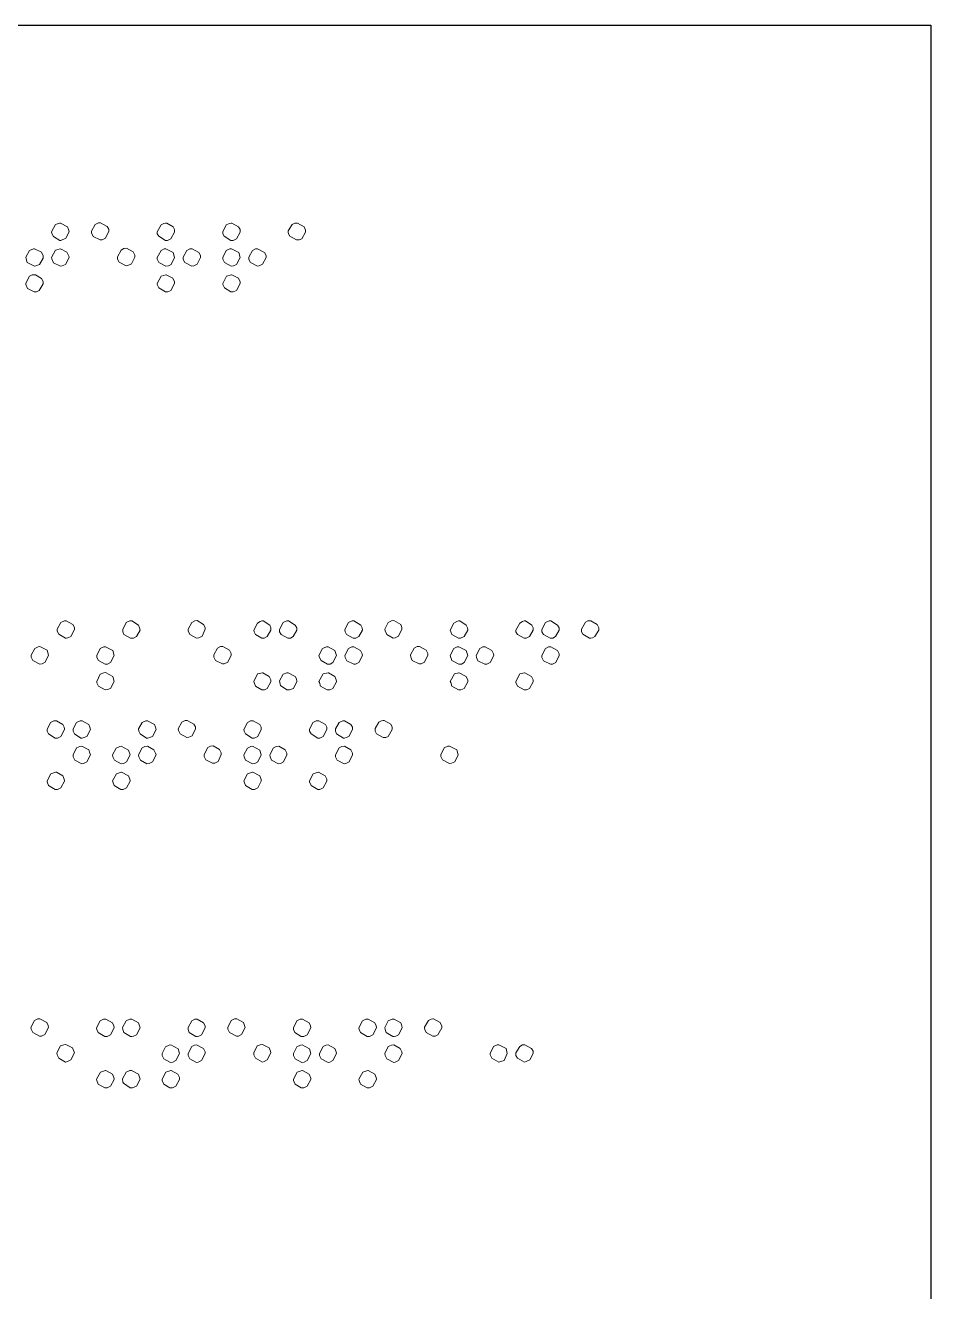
# Model space of a CAD drawing. Header units: millimetres. Extents: x 1761 to 2189, y 1391 to 2004.
# Drawn here: x 2084.4 to 2189.1, y 1541.5 to 1687.8 of the extents above; entities that cross this region are included whole.
import ezdxf

# ---------------------------------------------------------------- set-up
doc = ezdxf.new("R2010")
doc.units = ezdxf.units.MM

msp = doc.modelspace()

# ---------------------------------------------------------------- linework, layer by layer
msp.add_lwpolyline([(1979.1, 1687.81), (2189.1, 1687.81), (2189.1, 1390.81), (1979.1, 1390.81)], close=True)
at = {"color": 139, "lineweight": 0}
for points in [[(2088.48, 1664.96), (2088.38, 1664.96), (2087.91, 1664.81), (2087.44, 1663.96), (2087.48, 1663.77), (2087.67, 1663.39), (2088.43, 1662.96), (2088.53, 1662.96), (2089.1, 1663.2), (2089.48, 1663.96), (2089.43, 1664.2), (2089.29, 1664.53)], [(2093.13, 1665), (2092.89, 1665), (2092.51, 1664.81), (2092.09, 1664.01), (2092.09, 1663.82), (2092.28, 1663.39), (2093.08, 1663.01), (2093.32, 1663.01), (2093.7, 1663.2), (2094.08, 1664.01), (2094.08, 1664.24), (2093.89, 1664.58)], [(2100.77, 1664.96), (2100.63, 1664.96), (2100.44, 1664.91), (2100.11, 1664.77), (2099.68, 1663.96), (2099.68, 1663.72), (2099.87, 1663.44), (2100.63, 1662.96), (2100.86, 1662.96), (2101.24, 1663.15), (2101.67, 1663.91), (2101.67, 1664.01), (2101.67, 1664.2), (2101.53, 1664.53)], [(2108.31, 1664.96), (2108.22, 1664.96), (2108.03, 1664.91), (2107.65, 1664.77), (2107.27, 1663.96), (2107.27, 1663.72), (2107.41, 1663.44), (2108.17, 1662.96), (2108.46, 1662.96), (2108.84, 1663.15), (2109.26, 1663.91), (2109.26, 1664.01), (2109.26, 1664.2), (2109.07, 1664.53)], [(2115.76, 1664.96), (2115.91, 1664.96), (2116.67, 1664.53), (2116.81, 1664.15), (2116.81, 1663.91), (2116.38, 1663.15), (2116.1, 1663.01), (2115.91, 1663.01), (2115.91, 1663.01), (2115.76, 1663.01), (2115, 1663.44), (2114.86, 1663.72), (2114.81, 1663.91), (2114.81, 1663.91), (2114.81, 1664.05), (2115.29, 1664.81), (2115.57, 1664.96), (2115.76, 1664.96), (2115.76, 1664.96), (2115.76, 1664.96)], [(2085.49, 1661.97), (2085.35, 1661.97), (2084.92, 1661.78), (2084.49, 1661.02), (2084.49, 1660.97), (2084.64, 1660.4), (2085.49, 1659.97), (2085.63, 1660.02), (2086.06, 1660.16), (2086.49, 1660.92), (2086.49, 1661.16), (2086.3, 1661.59)], [(2088.48, 1661.97), (2087.91, 1661.82), (2087.44, 1660.97), (2087.48, 1660.83), (2087.67, 1660.35), (2088.48, 1659.97), (2088.67, 1660.02), (2089.05, 1660.16), (2089.48, 1660.97), (2089.48, 1661.06), (2089.24, 1661.59)], [(2096.12, 1662.06), (2095.83, 1662.01), (2095.5, 1661.82), (2095.08, 1661.06), (2095.08, 1661.02), (2095.08, 1660.78), (2095.27, 1660.45), (2096.07, 1660.02), (2096.26, 1660.07), (2096.69, 1660.26), (2097.07, 1661.02), (2097.07, 1661.25), (2096.88, 1661.63)], [(2100.67, 1661.97), (2100.48, 1661.97), (2100.11, 1661.78), (2099.68, 1660.97), (2099.68, 1660.78), (2099.87, 1660.4), (2100.67, 1659.97), (2100.96, 1660.02), (2101.29, 1660.16), (2101.67, 1660.97), (2101.53, 1661.54)], [(2103.71, 1661.97), (2103.43, 1661.97), (2103.09, 1661.78), (2102.67, 1661.02), (2102.67, 1660.97), (2102.67, 1660.73), (2102.86, 1660.4), (2103.66, 1659.97), (2103.9, 1660.02), (2104.28, 1660.21), (2104.66, 1660.97), (2104.66, 1661.21), (2104.47, 1661.54)], [(2108.27, 1661.97), (2108.08, 1661.97), (2107.65, 1661.78), (2107.27, 1660.97), (2107.27, 1660.78), (2107.46, 1660.4), (2108.22, 1659.97), (2108.5, 1660.02), (2108.84, 1660.16), (2109.26, 1660.97), (2109.12, 1661.54)], [(2111.26, 1661.97), (2111.02, 1661.97), (2110.69, 1661.78), (2110.26, 1661.02), (2110.26, 1660.97), (2110.26, 1660.73), (2110.45, 1660.4), (2111.26, 1659.97), (2111.45, 1660.02), (2111.83, 1660.21), (2112.25, 1660.97), (2112.25, 1661.21), (2112.06, 1661.54)], [(2085.59, 1658.98), (2085.4, 1658.98), (2085.21, 1658.98), (2084.92, 1658.83), (2084.49, 1658.03), (2084.49, 1657.84), (2084.68, 1657.41), (2085.44, 1657.03), (2085.49, 1657.03), (2085.73, 1657.03), (2086.01, 1657.17), (2086.49, 1657.93), (2086.49, 1658.22), (2086.3, 1658.55)], [(2100.72, 1658.98), (2100.67, 1658.98), (2100.11, 1658.83), (2099.68, 1657.98), (2099.68, 1657.84), (2099.87, 1657.46), (2100.63, 1657.03), (2100.91, 1657.03), (2101.24, 1657.17), (2101.67, 1657.98), (2101.67, 1658.17), (2101.48, 1658.6)], [(2108.31, 1658.98), (2108.27, 1658.98), (2107.7, 1658.83), (2107.27, 1657.98), (2107.27, 1657.84), (2107.46, 1657.46), (2108.17, 1657.03), (2108.46, 1657.03), (2108.84, 1657.17), (2109.26, 1657.98), (2109.26, 1658.17), (2109.07, 1658.6)], [(2089.14, 1618.98), (2088.95, 1618.98), (2088.53, 1618.79), (2088.1, 1618.03), (2088.1, 1617.79), (2088.29, 1617.46), (2089.05, 1616.98), (2089.19, 1616.98), (2089.33, 1617.03), (2089.67, 1617.17), (2090.09, 1617.98), (2090.09, 1618.22), (2089.9, 1618.55)], [(2096.74, 1618.98), (2096.5, 1618.98), (2096.07, 1618.79), (2095.69, 1617.98), (2095.69, 1617.74), (2095.83, 1617.41), (2096.59, 1616.98), (2096.74, 1616.98), (2096.93, 1616.98), (2097.26, 1617.17), (2097.69, 1617.93), (2097.64, 1618.17), (2097.5, 1618.5)], [(2104.28, 1619.02), (2104.04, 1618.98), (2103.66, 1618.79), (2103.24, 1618.03), (2103.24, 1617.84), (2103.43, 1617.41), (2104.23, 1616.98), (2104.47, 1617.03), (2104.85, 1617.22), (2105.23, 1618.03), (2105.23, 1618.22), (2105.04, 1618.55)], [(2111.92, 1618.98), (2111.78, 1618.98), (2111.59, 1618.93), (2111.26, 1618.74), (2110.83, 1617.93), (2110.88, 1617.74), (2111.02, 1617.41), (2111.78, 1616.98), (2112.02, 1616.98), (2112.39, 1617.17), (2112.82, 1617.93), (2112.82, 1617.98), (2112.82, 1618.17), (2112.68, 1618.5)], [(2114.86, 1618.98), (2114.67, 1618.98), (2114.25, 1618.79), (2113.82, 1617.98), (2113.82, 1617.74), (2114.01, 1617.41), (2114.77, 1616.98), (2114.91, 1616.98), (2115.1, 1616.98), (2115.38, 1617.17), (2115.81, 1617.93), (2115.81, 1618.17), (2115.62, 1618.5)], [(2122.41, 1618.98), (2122.22, 1618.98), (2121.79, 1618.79), (2121.36, 1617.98), (2121.41, 1617.74), (2121.55, 1617.41), (2122.31, 1616.98), (2122.45, 1616.98), (2122.64, 1616.98), (2122.98, 1617.17), (2123.4, 1617.93), (2123.36, 1618.17), (2123.21, 1618.5)], [(2127.01, 1619.02), (2126.77, 1618.98), (2126.39, 1618.79), (2125.97, 1618.03), (2126.01, 1617.84), (2126.2, 1617.41), (2126.96, 1616.98), (2127.2, 1617.03), (2127.58, 1617.22), (2127.96, 1618.03), (2127.96, 1618.22), (2127.82, 1618.55)], [(2134.65, 1618.98), (2134.51, 1618.98), (2134.32, 1618.93), (2133.98, 1618.74), (2133.56, 1617.93), (2133.61, 1617.74), (2133.75, 1617.41), (2134.51, 1616.98), (2134.74, 1616.98), (2135.17, 1617.17), (2135.6, 1617.93), (2135.6, 1617.98), (2135.55, 1618.17), (2135.41, 1618.5)], [(2142.24, 1618.98), (2142.1, 1618.98), (2141.91, 1618.93), (2141.58, 1618.74), (2141.15, 1617.93), (2141.15, 1617.74), (2141.34, 1617.41), (2142.1, 1616.98), (2142.34, 1616.98), (2142.72, 1617.17), (2143.14, 1617.93), (2143.14, 1617.98), (2143.14, 1618.17), (2143, 1618.5)], [(2145.18, 1618.98), (2144.99, 1618.98), (2144.57, 1618.79), (2144.14, 1617.98), (2144.14, 1617.74), (2144.33, 1617.41), (2145.09, 1616.98), (2145.23, 1616.98), (2145.42, 1616.98), (2145.71, 1617.17), (2146.13, 1617.93), (2146.13, 1618.17), (2145.94, 1618.5)], [(2149.64, 1618.98), (2149.79, 1618.98), (2150.55, 1618.55), (2150.73, 1618.17), (2150.73, 1617.93), (2150.26, 1617.17), (2149.98, 1617.03), (2149.79, 1616.98), (2149.79, 1616.98), (2149.64, 1616.98), (2148.88, 1617.46), (2148.74, 1617.74), (2148.74, 1617.93), (2148.74, 1617.93), (2148.74, 1618.03), (2149.17, 1618.83), (2149.45, 1618.98), (2149.64, 1618.98), (2149.64, 1618.98), (2149.64, 1618.98)], [(2086.11, 1616.03), (2085.92, 1615.99), (2085.54, 1615.8), (2085.11, 1615.04), (2085.11, 1614.8), (2085.3, 1614.42), (2086.11, 1613.99), (2086.39, 1614.04), (2086.72, 1614.23), (2087.1, 1615.04), (2086.96, 1615.61)], [(2093.7, 1615.99), (2093.51, 1615.99), (2093.08, 1615.8), (2092.7, 1614.99), (2092.7, 1614.75), (2092.89, 1614.42), (2093.65, 1613.99), (2093.94, 1613.99), (2094.27, 1614.18), (2094.7, 1614.99), (2094.55, 1615.56)], [(2107.27, 1616.03), (2106.99, 1616.03), (2106.65, 1615.84), (2106.23, 1615.08), (2106.23, 1615.04), (2106.23, 1614.8), (2106.42, 1614.42), (2107.22, 1614.04), (2107.41, 1614.04), (2107.84, 1614.23), (2108.22, 1615.04), (2108.22, 1615.23), (2108.03, 1615.61)], [(2119.42, 1615.99), (2119.23, 1615.99), (2118.8, 1615.8), (2118.37, 1614.99), (2118.42, 1614.75), (2118.61, 1614.42), (2119.37, 1613.99), (2119.65, 1613.99), (2119.99, 1614.18), (2120.41, 1614.99), (2120.22, 1615.56)], [(2122.41, 1615.99), (2122.17, 1615.99), (2121.79, 1615.8), (2121.36, 1614.99), (2121.36, 1614.99), (2121.41, 1614.75), (2121.6, 1614.37), (2122.41, 1613.99), (2122.6, 1613.99), (2122.98, 1614.18), (2123.4, 1614.99), (2123.36, 1615.18), (2123.17, 1615.56)], [(2130, 1616.03), (2129.71, 1616.03), (2129.38, 1615.84), (2128.96, 1615.08), (2128.96, 1615.04), (2129, 1614.8), (2129.14, 1614.42), (2129.95, 1614.04), (2130.19, 1614.04), (2130.57, 1614.23), (2130.95, 1615.04), (2130.95, 1615.23), (2130.76, 1615.61)], [(2134.55, 1615.99), (2134.36, 1615.99), (2133.98, 1615.8), (2133.56, 1614.99), (2133.61, 1614.75), (2133.75, 1614.42), (2134.55, 1613.99), (2134.84, 1613.99), (2135.17, 1614.18), (2135.6, 1614.99), (2135.41, 1615.56)], [(2137.59, 1615.99), (2137.31, 1615.99), (2136.97, 1615.8), (2136.55, 1614.99), (2136.55, 1614.99), (2136.59, 1614.75), (2136.74, 1614.37), (2137.54, 1613.99), (2137.78, 1613.99), (2138.16, 1614.18), (2138.59, 1614.99), (2138.54, 1615.18), (2138.35, 1615.56)], [(2145.18, 1615.99), (2144.9, 1615.99), (2144.57, 1615.8), (2144.14, 1614.99), (2144.14, 1614.99), (2144.14, 1614.75), (2144.33, 1614.37), (2145.14, 1613.99), (2145.37, 1613.99), (2145.75, 1614.18), (2146.13, 1614.99), (2146.13, 1615.18), (2145.94, 1615.56)], [(2093.7, 1613.04), (2093.51, 1613), (2093.08, 1612.81), (2092.7, 1612), (2092.7, 1611.81), (2092.89, 1611.43), (2093.65, 1611), (2093.94, 1611.05), (2094.27, 1611.19), (2094.7, 1612), (2094.55, 1612.57)], [(2111.87, 1613), (2111.83, 1613), (2111.26, 1612.85), (2110.83, 1612), (2110.88, 1611.86), (2111.02, 1611.43), (2111.78, 1611), (2112.06, 1611), (2112.39, 1611.19), (2112.82, 1611.95), (2112.82, 1612), (2112.82, 1612.19), (2112.63, 1612.57)], [(2114.81, 1613), (2114.67, 1613), (2114.25, 1612.81), (2113.82, 1612.05), (2113.87, 1611.67), (2113.91, 1611.53), (2114.67, 1611), (2114.96, 1611), (2115.43, 1611.19), (2115.81, 1612), (2115.76, 1612.29), (2115.62, 1612.57)], [(2119.46, 1613), (2119.42, 1613), (2118.85, 1612.85), (2118.37, 1612), (2118.42, 1611.86), (2118.56, 1611.43), (2119.32, 1611), (2119.61, 1611), (2119.99, 1611.19), (2120.41, 1611.95), (2120.41, 1612), (2120.37, 1612.19), (2120.22, 1612.57)], [(2134.6, 1613), (2134.55, 1613), (2134.03, 1612.85), (2133.56, 1612), (2133.61, 1611.86), (2133.75, 1611.43), (2134.51, 1611), (2134.79, 1611), (2135.17, 1611.19), (2135.6, 1611.95), (2135.6, 1612.14), (2135.41, 1612.57)], [(2142.19, 1613), (2142.15, 1613), (2141.58, 1612.85), (2141.15, 1612), (2141.15, 1611.86), (2141.34, 1611.43), (2142.1, 1611), (2142.38, 1611), (2142.72, 1611.19), (2143.14, 1611.95), (2143.14, 1612), (2143.14, 1612.19), (2142.95, 1612.57)], [(2088.01, 1607.45), (2087.91, 1607.45), (2087.72, 1607.45), (2087.34, 1607.26), (2086.96, 1606.45), (2086.96, 1606.26), (2087.1, 1605.93), (2087.86, 1605.45), (2088.15, 1605.45), (2088.53, 1605.64), (2088.95, 1606.45), (2088.95, 1606.5), (2088.91, 1606.69), (2088.76, 1607.02)], [(2090.99, 1607.45), (2090.76, 1607.45), (2090.33, 1607.26), (2089.95, 1606.5), (2089.95, 1606.26), (2090.09, 1605.93), (2090.85, 1605.45), (2090.99, 1605.45), (2091.18, 1605.5), (2091.52, 1605.64), (2091.94, 1606.45), (2091.9, 1606.69), (2091.75, 1607.02)], [(2098.54, 1607.45), (2098.35, 1607.45), (2097.92, 1607.26), (2097.5, 1606.5), (2097.54, 1606.26), (2097.69, 1605.93), (2098.44, 1605.45), (2098.59, 1605.45), (2098.78, 1605.5), (2099.11, 1605.64), (2099.54, 1606.45), (2099.49, 1606.69), (2099.35, 1607.02)], [(2103.14, 1607.49), (2102.9, 1607.49), (2102.53, 1607.3), (2102.1, 1606.5), (2102.15, 1606.31), (2102.34, 1605.93), (2103.09, 1605.5), (2103.33, 1605.55), (2103.71, 1605.69), (2104.09, 1606.5), (2104.09, 1606.73), (2103.9, 1607.07)], [(2110.78, 1607.45), (2110.64, 1607.45), (2110.45, 1607.45), (2110.12, 1607.26), (2109.69, 1606.45), (2109.74, 1606.26), (2109.88, 1605.93), (2110.64, 1605.45), (2110.88, 1605.45), (2111.3, 1605.64), (2111.68, 1606.45), (2111.68, 1606.5), (2111.68, 1606.69), (2111.54, 1607.02)], [(2118.37, 1607.45), (2118.23, 1607.45), (2118.04, 1607.45), (2117.66, 1607.26), (2117.28, 1606.45), (2117.28, 1606.26), (2117.47, 1605.93), (2118.23, 1605.45), (2118.47, 1605.45), (2118.85, 1605.64), (2119.28, 1606.45), (2119.28, 1606.5), (2119.28, 1606.69), (2119.13, 1607.02)], [(2121.32, 1607.45), (2121.13, 1607.45), (2120.7, 1607.26), (2120.27, 1606.5), (2120.27, 1606.26), (2120.41, 1605.93), (2121.22, 1605.45), (2121.32, 1605.45), (2121.51, 1605.5), (2121.84, 1605.64), (2122.26, 1606.45), (2122.26, 1606.69), (2122.07, 1607.02)], [(2125.78, 1607.49), (2125.92, 1607.49), (2126.68, 1607.07), (2126.82, 1606.69), (2126.82, 1606.45), (2126.39, 1605.64), (2126.11, 1605.5), (2125.92, 1605.5), (2125.92, 1605.5), (2125.78, 1605.5), (2125.02, 1605.93), (2124.87, 1606.26), (2124.87, 1606.45), (2124.87, 1606.45), (2124.87, 1606.54), (2125.3, 1607.3), (2125.59, 1607.45), (2125.78, 1607.49), (2125.78, 1607.49), (2125.78, 1607.49)], [(2090.95, 1604.5), (2090.71, 1604.46), (2090.33, 1604.31), (2089.95, 1603.51), (2089.95, 1603.51), (2089.95, 1603.27), (2090.14, 1602.89), (2090.95, 1602.46), (2091.14, 1602.51), (2091.52, 1602.7), (2091.94, 1603.51), (2091.9, 1603.7), (2091.75, 1604.08)], [(2095.5, 1604.5), (2095.36, 1604.46), (2094.93, 1604.27), (2094.51, 1603.51), (2094.55, 1603.27), (2094.74, 1602.89), (2095.5, 1602.46), (2095.79, 1602.51), (2096.12, 1602.7), (2096.55, 1603.51), (2096.36, 1604.03)], [(2098.54, 1604.5), (2098.25, 1604.46), (2097.92, 1604.31), (2097.5, 1603.51), (2097.5, 1603.51), (2097.54, 1603.27), (2097.73, 1602.89), (2098.49, 1602.46), (2098.73, 1602.51), (2099.11, 1602.7), (2099.54, 1603.51), (2099.49, 1603.7), (2099.3, 1604.08)], [(2106.13, 1604.55), (2105.85, 1604.5), (2105.51, 1604.36), (2105.09, 1603.55), (2105.09, 1603.55), (2105.09, 1603.32), (2105.28, 1602.94), (2106.08, 1602.56), (2106.32, 1602.56), (2106.7, 1602.75), (2107.08, 1603.55), (2107.08, 1603.74), (2106.89, 1604.12)], [(2110.69, 1604.5), (2110.5, 1604.46), (2110.12, 1604.27), (2109.69, 1603.51), (2109.74, 1603.27), (2109.88, 1602.89), (2110.69, 1602.46), (2110.97, 1602.51), (2111.3, 1602.7), (2111.68, 1603.51), (2111.54, 1604.03)], [(2113.72, 1604.5), (2113.44, 1604.46), (2113.11, 1604.31), (2112.68, 1603.51), (2112.68, 1603.51), (2112.73, 1603.27), (2112.87, 1602.89), (2113.68, 1602.46), (2113.91, 1602.51), (2114.29, 1602.7), (2114.67, 1603.51), (2114.67, 1603.7), (2114.48, 1604.08)], [(2121.32, 1604.5), (2121.03, 1604.46), (2120.7, 1604.31), (2120.27, 1603.51), (2120.27, 1603.51), (2120.27, 1603.27), (2120.46, 1602.89), (2121.27, 1602.46), (2121.46, 1602.51), (2121.88, 1602.7), (2122.26, 1603.51), (2122.26, 1603.7), (2122.07, 1604.08)], [(2133.46, 1604.5), (2134.32, 1604.08), (2134.46, 1603.51), (2134.08, 1602.7), (2133.7, 1602.56), (2133.46, 1602.51), (2133.46, 1602.51), (2132.66, 1602.94), (2132.47, 1603.32), (2132.47, 1603.51), (2132.47, 1603.51), (2132.85, 1604.31), (2133.27, 1604.5), (2133.46, 1604.5), (2133.46, 1604.5), (2133.46, 1604.5)], [(2088.01, 1601.51), (2087.96, 1601.51), (2087.39, 1601.32), (2086.96, 1600.52), (2086.96, 1600.38), (2087.1, 1599.95), (2087.86, 1599.52), (2088.15, 1599.52), (2088.53, 1599.71), (2088.95, 1600.47), (2088.95, 1600.52), (2088.91, 1600.71), (2088.76, 1601.09)], [(2095.55, 1601.51), (2095.5, 1601.51), (2094.98, 1601.32), (2094.51, 1600.52), (2094.55, 1600.38), (2094.7, 1599.95), (2095.45, 1599.52), (2095.74, 1599.52), (2096.12, 1599.71), (2096.55, 1600.47), (2096.55, 1600.52), (2096.5, 1600.71), (2096.36, 1601.09)], [(2110.73, 1601.51), (2110.69, 1601.51), (2110.12, 1601.32), (2109.69, 1600.52), (2109.74, 1600.38), (2109.88, 1599.95), (2110.64, 1599.52), (2110.92, 1599.52), (2111.3, 1599.71), (2111.68, 1600.47), (2111.68, 1600.66), (2111.54, 1601.09)], [(2118.33, 1601.51), (2118.28, 1601.51), (2117.71, 1601.32), (2117.28, 1600.52), (2117.28, 1600.38), (2117.47, 1599.95), (2118.23, 1599.52), (2118.47, 1599.52), (2118.85, 1599.71), (2119.28, 1600.47), (2119.28, 1600.52), (2119.28, 1600.71), (2119.09, 1601.09)], [(2086.11, 1573), (2085.87, 1573), (2085.49, 1572.81), (2085.06, 1572), (2085.11, 1571.81), (2085.3, 1571.43), (2086.06, 1571), (2086.3, 1571), (2086.68, 1571.19), (2087.1, 1572), (2087.06, 1572.24), (2086.91, 1572.57)], [(2093.75, 1572.95), (2093.65, 1572.95), (2093.46, 1572.95), (2093.08, 1572.76), (2092.66, 1571.95), (2092.7, 1571.76), (2092.85, 1571.43), (2093.6, 1570.96), (2093.89, 1570.96), (2094.27, 1571.15), (2094.7, 1571.95), (2094.7, 1572), (2094.65, 1572.19), (2094.51, 1572.52)], [(2096.74, 1572.95), (2096.5, 1572.95), (2096.07, 1572.76), (2095.64, 1572), (2095.69, 1571.76), (2095.83, 1571.43), (2096.59, 1570.96), (2096.74, 1570.96), (2096.93, 1571), (2097.26, 1571.15), (2097.69, 1571.95), (2097.64, 1572.19), (2097.5, 1572.52)], [(2104.28, 1572.95), (2104.04, 1572.95), (2103.66, 1572.76), (2103.24, 1572), (2103.24, 1571.76), (2103.38, 1571.43), (2104.14, 1570.96), (2104.28, 1570.96), (2104.47, 1571), (2104.8, 1571.15), (2105.23, 1571.95), (2105.23, 1572.19), (2105.04, 1572.52)], [(2108.88, 1573), (2108.6, 1573), (2108.22, 1572.81), (2107.84, 1572), (2107.84, 1571.81), (2108.03, 1571.43), (2108.84, 1571), (2109.07, 1571), (2109.41, 1571.19), (2109.83, 1572), (2109.78, 1572.24), (2109.64, 1572.57)], [(2116.48, 1572.95), (2116.38, 1572.95), (2116.19, 1572.95), (2115.81, 1572.76), (2115.43, 1571.95), (2115.43, 1571.76), (2115.57, 1571.43), (2116.33, 1570.96), (2116.62, 1570.96), (2117, 1571.15), (2117.42, 1571.95), (2117.42, 1572), (2117.38, 1572.19), (2117.23, 1572.52)], [(2124.07, 1572.95), (2123.97, 1572.95), (2123.78, 1572.95), (2123.4, 1572.76), (2122.98, 1571.95), (2123.02, 1571.76), (2123.17, 1571.43), (2123.93, 1570.96), (2124.21, 1570.96), (2124.59, 1571.15), (2125.02, 1571.95), (2125.02, 1572), (2124.97, 1572.19), (2124.83, 1572.52)], [(2127.06, 1572.95), (2126.82, 1572.95), (2126.39, 1572.76), (2125.97, 1572), (2126.01, 1571.76), (2126.16, 1571.43), (2126.91, 1570.96), (2127.06, 1570.96), (2127.25, 1571), (2127.58, 1571.15), (2128.01, 1571.95), (2127.96, 1572.19), (2127.82, 1572.52)], [(2131.52, 1573), (2131.61, 1573), (2132.37, 1572.57), (2132.56, 1572.14), (2132.56, 1571.95), (2132.13, 1571.15), (2131.8, 1571), (2131.61, 1571), (2131.61, 1571), (2131.52, 1571), (2130.76, 1571.43), (2130.62, 1571.76), (2130.57, 1571.95), (2130.57, 1571.95), (2130.57, 1572.05), (2131.04, 1572.81), (2131.33, 1572.95), (2131.52, 1573), (2131.52, 1573), (2131.52, 1573)], [(2089.1, 1570.05), (2088.86, 1570.01), (2088.48, 1569.86), (2088.05, 1569.06), (2088.05, 1569.06), (2088.1, 1568.82), (2088.29, 1568.44), (2089.05, 1568.01), (2089.29, 1568.06), (2089.67, 1568.25), (2090.09, 1569.06), (2090.05, 1569.25), (2089.86, 1569.63)], [(2101.24, 1570.01), (2101.05, 1569.96), (2100.63, 1569.77), (2100.25, 1569.01), (2100.25, 1568.77), (2100.44, 1568.39), (2101.2, 1567.97), (2101.48, 1568.01), (2101.81, 1568.2), (2102.24, 1569.01), (2102.1, 1569.53)], [(2104.23, 1570.01), (2104, 1569.96), (2103.66, 1569.82), (2103.24, 1569.01), (2103.24, 1569.01), (2103.24, 1568.77), (2103.43, 1568.39), (2104.23, 1567.97), (2104.42, 1568.01), (2104.8, 1568.2), (2105.23, 1569.01), (2105.23, 1569.2), (2105.04, 1569.58)], [(2111.83, 1570.05), (2111.59, 1570.01), (2111.21, 1569.86), (2110.83, 1569.06), (2110.83, 1569.06), (2110.83, 1568.82), (2111.02, 1568.44), (2111.83, 1568.01), (2112.02, 1568.06), (2112.39, 1568.25), (2112.82, 1569.06), (2112.77, 1569.25), (2112.63, 1569.63)], [(2116.43, 1570.01), (2116.24, 1569.96), (2115.81, 1569.77), (2115.43, 1569.01), (2115.43, 1568.77), (2115.62, 1568.39), (2116.38, 1567.97), (2116.67, 1568.01), (2117, 1568.2), (2117.42, 1569.01), (2117.28, 1569.53)], [(2119.42, 1570.01), (2119.18, 1569.96), (2118.85, 1569.82), (2118.42, 1569.01), (2118.42, 1569.01), (2118.42, 1568.77), (2118.61, 1568.39), (2119.42, 1567.97), (2119.61, 1568.01), (2119.99, 1568.2), (2120.41, 1569.01), (2120.37, 1569.2), (2120.22, 1569.58)], [(2127.01, 1570.01), (2126.77, 1569.96), (2126.39, 1569.82), (2125.97, 1569.01), (2125.97, 1569.01), (2126.01, 1568.77), (2126.2, 1568.39), (2127.01, 1567.97), (2127.2, 1568.01), (2127.58, 1568.2), (2128.01, 1569.01), (2127.96, 1569.2), (2127.77, 1569.58)], [(2139.16, 1570.01), (2138.97, 1570.01), (2138.54, 1569.82), (2138.16, 1569.01), (2138.16, 1568.82), (2138.35, 1568.44), (2139.16, 1568.01), (2139.39, 1568.06), (2139.77, 1568.2), (2140.15, 1569.01), (2140.01, 1569.58)], [(2142.19, 1570.01), (2141.91, 1570.01), (2141.58, 1569.82), (2141.15, 1569.06), (2141.15, 1569.01), (2141.15, 1568.77), (2141.34, 1568.44), (2142.15, 1568.01), (2142.34, 1568.06), (2142.76, 1568.25), (2143.14, 1569.01), (2143.14, 1569.25), (2142.95, 1569.58)], [(2093.75, 1567.02), (2093.7, 1567.02), (2093.13, 1566.83), (2092.66, 1566.02), (2092.7, 1565.88), (2092.85, 1565.45), (2093.6, 1565.02), (2093.89, 1565.02), (2094.27, 1565.21), (2094.7, 1565.97), (2094.7, 1566.02), (2094.65, 1566.21), (2094.51, 1566.59)], [(2096.69, 1567.02), (2096.5, 1567.02), (2096.07, 1566.83), (2095.64, 1566.07), (2095.69, 1565.69), (2095.79, 1565.55), (2096.55, 1565.02), (2096.83, 1565.02), (2097.26, 1565.21), (2097.69, 1566.02), (2097.64, 1566.26), (2097.5, 1566.59)], [(2101.29, 1567.02), (2101.24, 1567.02), (2100.67, 1566.83), (2100.25, 1566.02), (2100.25, 1565.88), (2100.44, 1565.45), (2101.15, 1565.02), (2101.43, 1565.02), (2101.81, 1565.21), (2102.24, 1565.97), (2102.24, 1566.02), (2102.24, 1566.21), (2102.05, 1566.59)], [(2116.48, 1567.02), (2116.43, 1567.02), (2115.86, 1566.83), (2115.43, 1566.02), (2115.43, 1565.88), (2115.62, 1565.45), (2116.33, 1565.02), (2116.62, 1565.02), (2117, 1565.21), (2117.42, 1565.97), (2117.42, 1566.16), (2117.23, 1566.59)], [(2124.07, 1567.02), (2124.02, 1567.02), (2123.45, 1566.83), (2122.98, 1566.02), (2123.02, 1565.88), (2123.17, 1565.45), (2123.93, 1565.02), (2124.21, 1565.02), (2124.59, 1565.21), (2125.02, 1565.97), (2125.02, 1566.02), (2124.97, 1566.21), (2124.83, 1566.59)]]:
    msp.add_lwpolyline(points, close=True, dxfattribs=at)

doc.saveas('drawing.dxf')
